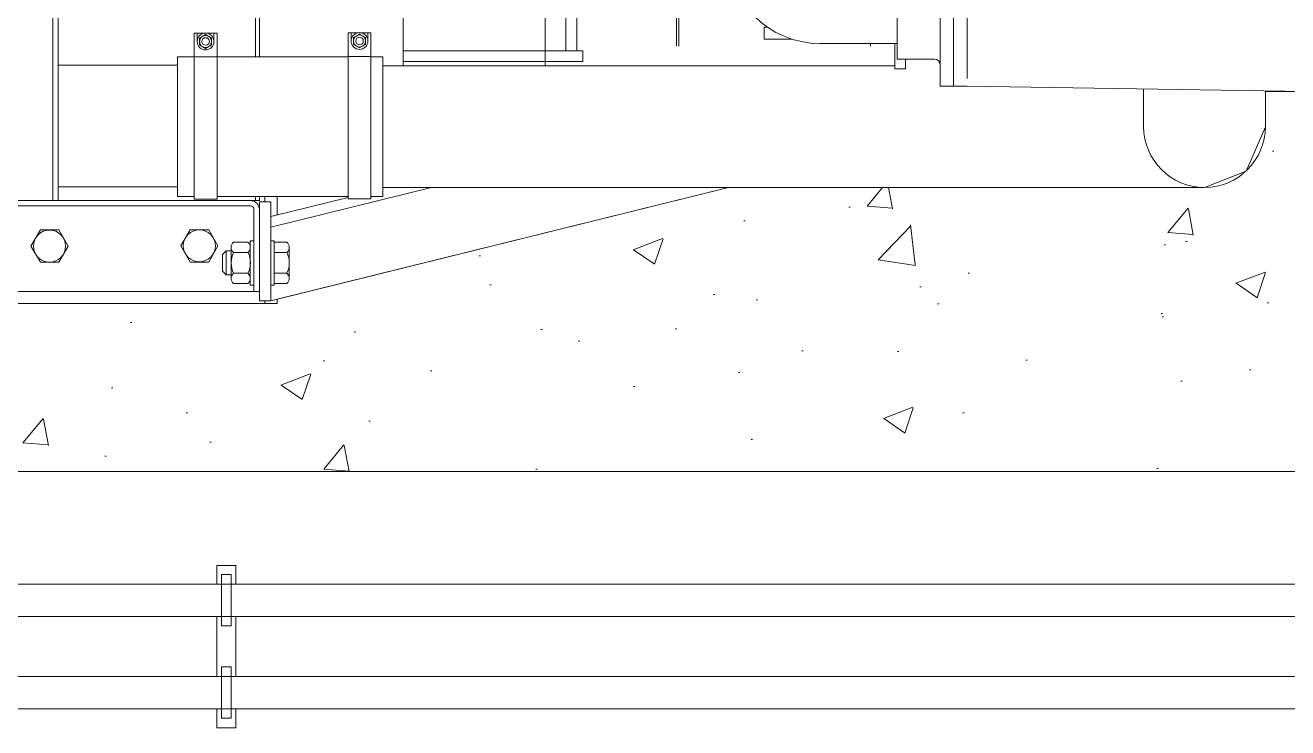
# Model space of a CAD drawing. Header units: millimetres. Extents: x 68650 to 268645, y -2410 to 17645.
# Drawn here: x 74022 to 75076, y 9374 to 9960 of the extents above; entities that cross this region are included whole.
import ezdxf

# ---------------------------------------------------------------- set-up
doc = ezdxf.new("R2010")
doc.units = ezdxf.units.MM
doc.layers.add('G-IMPT', color=8, linetype='Continuous', lineweight=18)
doc.layers.add('M-EQPM', color=50, linetype='Continuous', lineweight=18)

# ---------------------------------------------------------------- blocks, each defined once
blk = doc.blocks.new('TKCS_MAY PHAT DIEN_251105 - TKCS_XREF_260106_MAY PHAT DIEN_dwg_do od-2491703-TKCS_NHÀ MÁY PHÁT ĐIỆN - MẶT BẰNG COTE _1_000')
at = {"layer": 'G-IMPT'}
for p, q in [((-9116.7, 21087.1), (-9116.7, 21037.1)), ((-9100.9, 21037.1), (-9100.9, 21087.1))]:
    blk.add_line(p, q, dxfattribs=at)
at = {"layer": 'G-IMPT', "flags": 128}
for points in [[(-9100.9, 21114.1), (-9100.9, 21129.6), (-9116.7, 21129.6), (-9116.7, 21114.1)], [(-9116.7, 21010.1), (-9116.7, 20994.3), (-9100.9, 20994.3), (-9100.9, 21010.1)]]:
    blk.add_lwpolyline(points, dxfattribs=at)
for points in [[(-9104.8, 21122.1), (-9112.8, 21122.1), (-9112.8, 21079.2), (-9104.8, 21079.2)], [(-9112.8, 21002.2), (-9104.8, 21002.2), (-9104.8, 21045.1), (-9112.8, 21045.1)]]:
    blk.add_lwpolyline(points, close=True, dxfattribs=at)
blk = doc.blocks.new('TKCS_MAY PHAT DIEN_251105 - TKCS_XREF_260106_MAY PHAT DIEN_dwg_112-2491696-TKCS_NHÀ MÁY PHÁT ĐIỆN - MẶT BẰNG COTE _1_000')
at = {"layer": 'G-IMPT'}
for p, q in [((17102, 26391.3), (17102, 24843.3)), ((17271.4, 25330.9), (17271.4, 24963.3)), ((17394.5, 24955.8), (17394.5, 25330.9)), ((17622.6, 25317.9), (17622.6, 24972)), ((17513.2, 24955.8), (17513.2, 25042.3)), ((17865.4, 25008.6), (17865.4, 24945)), ((17222.7, 24976), (17222.7, 24983)), ((17236.6, 24976), (17236.6, 24983)), ((17351.1, 24976.4), (17351.1, 24983.3)), ((17365, 24976.4), (17365, 24983.3)), ((17806.9, 24974.3), (17742.4, 24974.3)), ((17784.5, 24972), (17784.5, 24974.3)), ((17106.6, 24956.2), (17206.1, 24956.2)), ((17238.2, 24963.2), (17221.1, 24963.2)), ((17348.5, 24963.3), (17239.2, 24963.3)), ((17366.6, 24963.6), (17349.5, 24963.6)), ((17804.9, 24955.8), (17377.6, 24955.8)), ((18012.6, 24905), (18012.6, 24936.4)), ((18114.2, 24905), (18114.2, 24934.9)), ((17206.1, 24854.6), (17106.6, 24854.6)), ((17666, 24854.2), (17284, 24759.6)), ((17418.1, 24854.2), (17284, 24821)), ((18063.4, 24854.2), (17377.6, 24854.2)), ((16932, 24843.3), (17267, 24843.3)), ((16932, 24838.8), (17267, 24838.8)), ((17348.5, 24846.7), (17239.2, 24846.7)), ((17271.4, 24846.7), (17271.4, 24843.3)), ((17279, 24846.7), (17279, 24842.1)), ((17348.5, 24845.9), (17284, 24830.1)), ((17289.5, 24831.4), (17289.5, 24846.7)), ((17264.9, 24808.7), (17252.9, 24808.7)), ((17250.9, 24778.3), (17250.9, 24804.3)), ((17264.9, 24800), (17252.9, 24800)), ((17297.5, 24800), (17287, 24800)), ((17299.5, 24778.3), (17299.5, 24804.3)), ((17264.9, 24782.7), (17252.9, 24782.7)), ((17297.5, 24782.7), (17287, 24782.7)), ((17264.9, 24774), (17252.9, 24774)), ((17279, 24759.6), (17279, 24757.3))]:
    blk.add_line(p, q, dxfattribs=at)
at = {"layer": 'G-IMPT', "flags": 128}
for points in [[(16932, 26391.3), (17267, 26391.3), (16922.5, 26391.3), (16922.5, 24843.3), (17274.5, 24843.3), (17274.5, 24846.7)], [(16922.5, 26253.3), (16900.5, 26253.3), (16900.5, 26192.3), (16909.5, 26192.3), (16909.5, 26253.3), (16909.5, 25617.3), (16909.5, 24757.3), (17289.5, 24757.3), (17289.5, 24760.9)], [(17274.5, 25330.8), (17274.5, 24963.3), (17274.5, 25330.9)], [(17624.5, 24972), (17624.5, 25287.9), (17627, 25287.9), (17627, 25317.8)], [(19040.4, 25043.8), (19050.9, 25043.8), (19050.9, 24938.7), (19041.9, 24938.7), (19030.4, 24938.7), (18824.9, 24926.2), (18676.9, 24926.2), (18484.4, 24929.1), (17865.4, 24938.7), (17853.9, 24938.7), (17853.9, 25043.8), (17855.4, 25043.8), (17842.9, 25043.8), (17842.9, 24938.7), (17853.9, 24938.7)], [(17837.9, 24961.3), (17817.9, 24961.3), (17806.9, 24961.3), (17806.9, 25021.3), (17817.9, 25021.3), (17837.9, 25021.3)], [(17719.1, 24977.9), (17695.8, 24977.9), (17695.8, 24987.9), (17698.7, 24987.9)], [(17394.5, 24968.3), (17544.4, 24968.3), (17544.4, 24959.3), (17394.5, 24959.3)], [(17804.9, 24974.3), (17804.9, 24953.2), (17813.9, 24953.2), (17813.9, 24961.3)], [(17220.1, 24846.7), (17206.1, 24846.7), (17206.1, 24963.3), (17220.1, 24963.3)], [(17367.6, 24846.7), (17377.6, 24846.7), (17377.6, 24963.3), (17367.6, 24963.3)], [(16924.5, 24835.8), (16924.5, 24767.3), (17274.5, 24767.3), (17274.5, 24835.8), (17274.5, 24767.3)], [(17269.9, 24772.8), (17266.9, 24772.8), (17266.9, 24809.8), (17269.9, 24809.8)], [(17284, 24772.8), (17287, 24772.8), (17287, 24809.8), (17284, 24809.8)], [(17297.5, 24774), (17287, 24774), (17287, 24808.7), (17297.5, 24808.7)], [(17248.2, 24781.3), (17250.9, 24781.3), (17246.8, 24781.3), (17243.8, 24784.3), (17243.8, 24798.3), (17246.8, 24801.3)], [(17250.9, 24801.3), (17246.8, 24801.3), (17246.8, 24781.3)]]:
    blk.add_lwpolyline(points, dxfattribs=at)
for points in [[(17106.6, 26391.3), (17106.6, 24843.3)], [(17539.4, 25033.3), (17539.4, 24968.3), (17530.4, 24968.3), (17530.4, 25033.3)], [(17220.1, 24844.4), (17220.1, 24983), (17239.2, 24983), (17239.2, 24844.4)], [(17234.7, 24973.1), (17234.7, 24978.9), (17229.6, 24981.8), (17224.6, 24978.9), (17224.6, 24973.1), (17229.6, 24970.2)], [(17348.5, 24844.8), (17348.5, 24983.3), (17367.6, 24983.3), (17367.6, 24844.8)], [(17363.1, 24973.5), (17363.1, 24979.2), (17358.1, 24982.1), (17353, 24979.2), (17353, 24973.5), (17358.1, 24970.6)], [(17274.5, 24842.1), (17274.5, 24759.6), (17284, 24759.6), (17284, 24842.1)], [(17270, 24767.3), (17270, 24835.8)], [(17083.9, 24805.3), (17091.7, 24791.9), (17107.2, 24791.9), (17114.9, 24805.3), (17107.2, 24818.8), (17091.7, 24818.8)], [(17208.9, 24805.5), (17216.7, 24792), (17232.2, 24792), (17239.9, 24805.5), (17232.2, 24818.9), (17216.7, 24818.9)]]:
    blk.add_lwpolyline(points, close=True, dxfattribs=at)
at = {"layer": 'G-IMPT'}
for centre, radius in [((17229.6, 24976), 6.99), ((17229.6, 24976), 5.02), ((17229.6, 24976), 3.17), ((17358.1, 24976.4), 6.99), ((17358.1, 24976.4), 5.02), ((17358.1, 24976.4), 3.17), ((17099.4, 24805.3), 13.4), ((17224.4, 24805.5), 13.4)]:
    blk.add_circle(centre, radius, dxfattribs=at)
for centre, radius, start, end in [((17742.4, 25051.3), 77, 180, 270), ((17221.1, 24964.3), 1.02, 180, 270), ((17238.2, 24964.3), 1.02, 270, 0), ((17349.5, 24964.6), 1.02, 180, 270), ((17366.6, 24964.6), 1.02, 270, 0), ((17837.9, 24956.3), 5, 360, 90), ((18063.4, 24905), 50.8, 180, 0), ((17267, 24835.8), 7.5, 0, 90), ((17267, 24835.8), 7.5, 0, 90), ((17267, 24835.8), 3, 0, 90), ((17267, 24835.8), 3, 0, 90), ((17256.6, 24804.3), 5.69, 130.4174, 229.5826), ((17261.2, 24804.3), 5.69, 310.4174, 49.5826), ((17293.8, 24804.3), 5.69, 310.4174, 49.5826), ((17270.7, 24791.3), 19.7, 153.9922, 206.0078), ((17247.2, 24791.3), 19.8, 333.9922, 26.0078), ((17279.8, 24791.3), 19.7, 333.9922, 26.0078), ((17256.6, 24778.3), 5.69, 130.4174, 229.5826), ((17261.2, 24778.3), 5.69, 310.4174, 49.5826), ((17293.8, 24778.3), 5.69, 310.4174, 49.5826)]:
    blk.add_arc(centre, radius, start, end, dxfattribs=at)
blk = doc.blocks.new('TKCS_MAY PHAT DIEN_251105 - TKCS_XREF_260106_MAY PHAT DIEN_dwg_A$C086a2854-2491700-TKCS_NHÀ MÁY PHÁT ĐIỆN - MẶT BẰNG COTE _1_000')
at = {"layer": 'G-IMPT'}
h = blk.add_hatch(dxfattribs=at)
h.set_pattern_fill('FP_10', color=256, style=0, pattern_type=2)
h.set_pattern_definition([(50, (6437.56, -24364.14), (251.0407, -21.9632), [26.25, -288.75]), (355, (6437.56, -24364.14), (-48.5625, 263.2673), [21, -231]), (100.451, (6458.48, -24365.97), (202.48, 241.3029), [22.309, -245.4]), (46.184, (6437.56, -24294.14), (373.534, -57.9326), [39.375, -433.125]), (96.636, (6468.7, -24298.96), (327.1298, 340.9437), [33.464, -368.1]), (351.184, (6437.56, -24294.14), (327.133, 340.94), [31.5, -346.5]), (21, (6472.56, -24311.64), (208.9171, -140.9164), [26.25, -288.75]), (326, (6472.56, -24311.64), (85.1608, 253.8024), [21, -231]), (71.451, (6489.97, -24323.38), (294.079, 112.884), [22.309, -245.4]), (37.5, (6437.56, -24364.14), (4.25595, 116.51285), [0, -228.2, 0, -234.5, -231.875]), (37.5, (6437.56, -24364.14), (4.25595, 116.51285), [-462.7, 0, -231.875]), (7.5, (6437.56, -24364.14), (92.07434, 138.0441), [0, -133.7, 0, -222.95, -88.375]), (7.5, (6437.56, -24364.14), (92.07434, 138.0441), [-356.65, 0, -88.375]), (327.5, (6359.51, -24364.14), (186.83785, -7.8942), [0, -87.5, 0, -273, -362.25]), (327.5, (6359.51, -24364.14), (186.83785, -7.8942), [-360.5, 0, -362.25]), (317.5, (6324.51, -24364.14), (204.1152, 35.0367), [0, -113.75, 0, -181.3, -257.25]), (317.5, (6324.51, -24364.14), (204.1152, 35.0367), [-295.05, 0, -257.25])])
h.paths.add_polyline_path([(0, 0), (0, 2000), (-4300, 2000), (-4300, 1777), (-4297, 1780), (-4267, 1750), (-4237, 1780), (-4207, 1750), (-4200, 1750), (-4200, 1860), (-3820, 1860), (-3820, 1856.4), (-3115.7, 1682), (-2965.6, 1691.2), (-2817.6, 1691.2), (-1985.6, 1678.7), (-1985.6, 1676.9), (-1983.1, 1676.9), (-1983.1, 1674.7), (-1976.1, 1674.7), (-1976.1, 1665), (-766, 1665), (-766, 1575), (-867.7, 1575), (-867.7, 1351), (-586.9, 1351), (-586.9, 1484.3), (-35.2, 1484.3), (-35.2, 515.7), (-586.9, 515.7), (-586.9, 649), (-867.7, 649), (-867.7, 425), (-766, 425), (-766, 335), (-2049.1, 335), (-2049.1, 325.3), (-2056.1, 325.3), (-2056.1, 323.1), (-2058.6, 323.1), (-2058.6, 321.3), (-2079.1, 321.3), (-2284.6, 308.8), (-2432.6, 308.8), (-2893.9, 315.9), (-2913.7, 263.8), (-2919.5, 252.8), (-2935, 243.6), (-2949.2, 244.2), (-2966.3, 252.4), (-2975.5, 275), (-2960.7, 317), (-2995.3, 317), (-2995.3, 287.6), (-3011.3, 250.5), (-3046.1, 236.8), (-3443.5, 236.8), (-3820, 143.6), (-3820, 140), (-4200, 140), (-4200, 250), (-4207, 250), (-4237, 220), (-4267, 250), (-4297, 220), (-4300, 223), (-4300, 0), (-115.4, 0)])
at = {"layer": 'G-IMPT', "flags": 128}
for points in [[(-4300, 0), (0, 0)], [(-2960.7, 317), (-2995.3, 317), (-2995.3, 287.6), (-3011.3, 250.5), (-3046.1, 236.8), (-3443.5, 236.8), (-3820, 143.6), (-3820, 140), (-4200, 140)]]:
    blk.add_lwpolyline(points, dxfattribs=at)
blk.add_blockref('TKCS_MAY PHAT DIEN_251105 - TKCS_XREF_260106_MAY PHAT DIEN_dwg_112-2491696-TKCS_NHÀ MÁY PHÁT ĐIỆN - MẶT BẰNG COTE _1_000', (-21109.5, -24617.3))
blk = doc.blocks.new('TKCS_MAY PHAT DIEN_251105 - TKCS_XREF_260106_MAY PHAT DIEN_dwg-2491693-TKCS_NHÀ MÁY PHÁT ĐIỆN - MẶT BẰNG COTE _1_000')
at = {"layer": 'G-IMPT'}
for p, q in [((304259.4, 72532), (308120.9, 72532)), ((308083.6, 72438), (306002.9, 72438)), ((308062, 72411), (306002.9, 72411)), ((307986.1, 72361), (305925.9, 72361)), ((307964.6, 72334), (305925.9, 72334))]:
    blk.add_line(p, q, dxfattribs=at)
for name, p in [('TKCS_MAY PHAT DIEN_251105 - TKCS_XREF_260106_MAY PHAT DIEN_dwg_A$C086a2854-2491700-TKCS_NHÀ MÁY PHÁT ĐIỆN - MẶT BẰNG COTE _1_000', (310559.4, 72532)), ('TKCS_MAY PHAT DIEN_251105 - TKCS_XREF_260106_MAY PHAT DIEN_dwg_do od-2491703-TKCS_NHÀ MÁY PHÁT ĐIỆN - MẶT BẰNG COTE _1_000', (315805.6, 51323.9))]:
    blk.add_blockref(name, p)
blk = doc.blocks.new('TKCS_MAY PHAT DIEN_251105 - MÁY PHÁT ĐIỂN-596403-TKCS_NHÀ MÁY PHÁT ĐIỆN - MẶT BẰNG COTE _1_000')
blk.add_blockref('TKCS_MAY PHAT DIEN_251105 - TKCS_XREF_260106_MAY PHAT DIEN_dwg-2491693-TKCS_NHÀ MÁY PHÁT ĐIỆN - MẶT BẰNG COTE _1_000', (-303959.4, -77332))

msp = doc.modelspace()

# ---------------------------------------------------------------- block references
at = {"layer": 'M-EQPM'}
msp.add_blockref('TKCS_MAY PHAT DIEN_251105 - MÁY PHÁT ĐIỂN-596403-TKCS_NHÀ MÁY PHÁT ĐIỆN - MẶT BẰNG COTE _1_000', (71452.6, 14388.2), dxfattribs=at)

doc.saveas('drawing.dxf')
